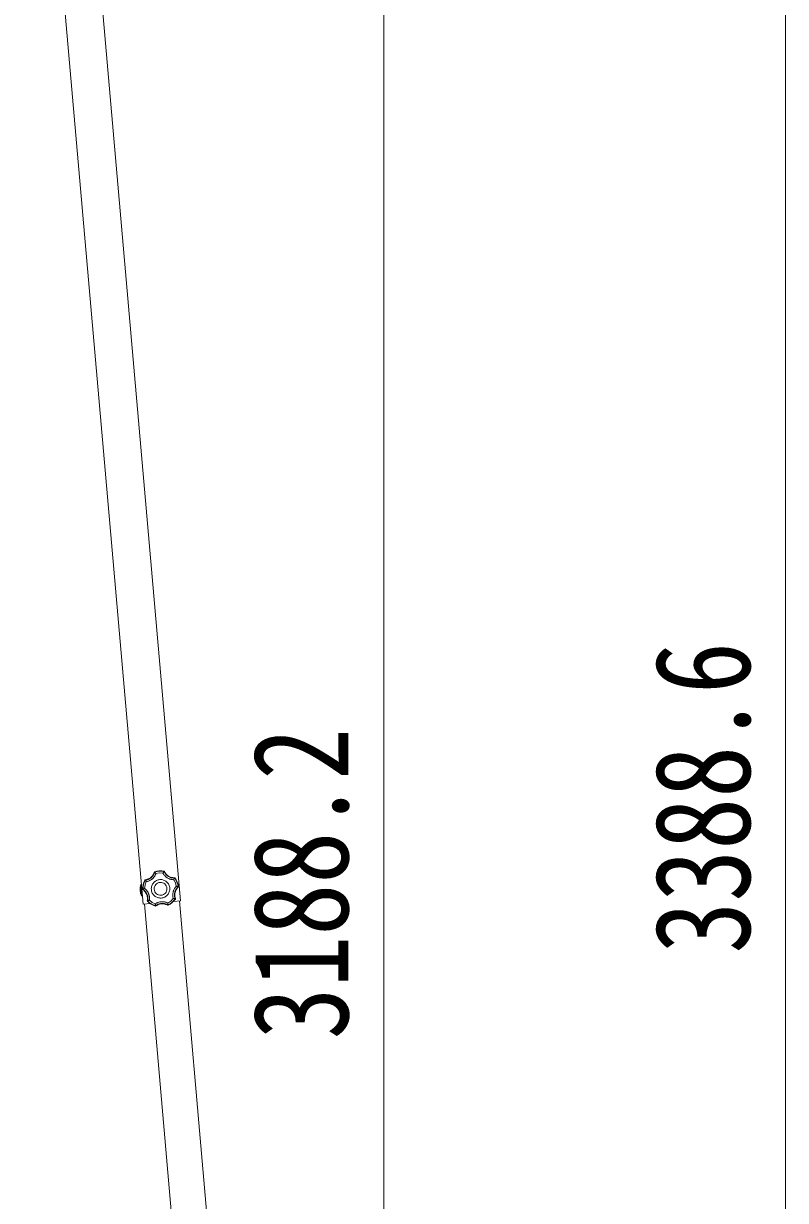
# Model space of a CAD drawing. Units: millimetres at full size, sheet at 1:40. Extents: x -11181 to 11305, y -7804 to 7716.
# Drawn here: x 7707 to 8597, y 99 to 1473 of the extents above; entities that cross this region are included whole.
import ezdxf
from ezdxf.enums import TextEntityAlignment as Align

# ---------------------------------------------------------------- set-up
doc = ezdxf.new("R2010")
doc.units = ezdxf.units.MM
doc.header["$LTSCALE"] = 40
for name, color, linetype, lineweight in [('0-0_0', 7, 'Continuous', 9), ('0-A_寸法', 6, 'Continuous', 9), ('1-1_GLASS', 4, 'Continuous', 9), ('1-2_GLASS_SEAL', 4, 'Continuous', 9)]:
    doc.layers.add(name, color=color, linetype=linetype, lineweight=lineweight)
doc.styles.add('ＭＳ ゴシック', font='')
doc.styles.get('ＭＳ ゴシック').set_extended_font_data('MS Gothic')

msp = doc.modelspace()

# ---------------------------------------------------------------- linework, layer by layer
at = {"layer": '0-0_0', "color": 6}
for p, q in [((8596.79, -1120.82), (8596.79, 2267.78)), ((8127.78, 2067.38), (8127.78, -1120.82))]:
    msp.add_line(p, q, dxfattribs=at)
at = {"layer": '1-1_GLASS'}
for p, q in [((7860.33, 482.9), (7860.01, 482.57)), ((7860.32, 482.9), (7860.01, 482.57)), ((7860.24, 482.26), (7860.01, 482.57)), ((7860.56, 482.59), (7860.24, 482.26)), ((7860.56, 482.59), (7860.24, 482.26)), ((7860.33, 482.9), (7860.56, 482.59)), ((7871.22, 483.33), (7871.41, 483.67)), ((7871.58, 483.05), (7871.22, 483.33)), ((7871.58, 483.05), (7871.22, 483.33)), ((7871.77, 483.39), (7871.41, 483.68)), ((7871.77, 483.39), (7871.41, 483.67)), ((7871.77, 483.39), (7871.58, 483.05)), ((7844.07, 467.98), (7844.78, 468.03)), ((7844.07, 467.98), (7844.52, 461.49)), ((7844.78, 468.03), (7845.69, 455.06)), ((7849.36, 473.63), (7848.97, 473.37)), ((7849.35, 473.63), (7848.97, 473.37)), ((7849.24, 473.09), (7848.97, 473.37)), ((7849.62, 473.35), (7849.24, 473.09)), ((7849.62, 473.35), (7849.24, 473.09)), ((7849.36, 473.63), (7849.62, 473.35)), ((7883.34, 475.7), (7883.56, 476.02)), ((7883.75, 475.5), (7883.34, 475.7)), ((7883.75, 475.51), (7883.34, 475.7)), ((7883.98, 475.82), (7883.56, 476.02)), ((7883.98, 475.82), (7883.56, 476.02)), ((7883.98, 475.82), (7883.75, 475.51)), ((7844.97, 455.01), (7844.52, 461.49)), ((7844.97, 455.01), (7845.69, 455.06)), ((7846.29, 462.59), (7846.65, 462.72)), ((7846.29, 462.59), (7846.5, 462.19)), ((7846.29, 462.59), (7846.5, 462.19)), ((7846.87, 462.31), (7846.5, 462.19)), ((7846.65, 462.72), (7846.87, 462.31)), ((7846.65, 462.72), (7846.87, 462.31)), ((7887.6, 465.16), (7887.76, 465.59)), ((7887.6, 465.16), (7887.76, 465.59)), ((7887.98, 465.09), (7887.6, 465.16)), ((7887.76, 465.59), (7888.14, 465.52)), ((7887.98, 465.09), (7888.14, 465.52)), ((7887.98, 465.09), (7888.14, 465.52)), ((7851.71, 449.3), (7852.06, 449.46)), ((7851.71, 449.3), (7851.84, 448.85)), ((7851.71, 449.3), (7851.84, 448.85)), ((7852.19, 449.02), (7851.84, 448.85)), ((7852.06, 449.46), (7852.19, 449.02)), ((7852.06, 449.46), (7852.19, 449.02)), ((7861.25, 443.36), (7861.71, 443.44)), ((7861.25, 443.35), (7861.71, 443.44)), ((7861.26, 442.97), (7861.25, 443.35)), ((7861.26, 442.97), (7861.71, 443.05)), ((7861.26, 442.97), (7861.71, 443.05)), ((7861.71, 443.44), (7861.71, 443.05)), ((7875.53, 444.4), (7875.99, 444.39)), ((7875.58, 444.02), (7875.53, 444.4)), ((7875.53, 444.4), (7875.99, 444.39)), ((7875.58, 444.02), (7876.04, 444)), ((7875.58, 444.02), (7876.04, 444)), ((7875.99, 444.39), (7876.04, 444)), ((7884.18, 451.26), (7884.24, 451.71)), ((7884.18, 451.26), (7884.24, 451.71)), ((7884.55, 451.14), (7884.18, 451.26)), ((7884.24, 451.71), (7884.61, 451.6)), ((7884.55, 451.14), (7884.61, 451.6)), ((7884.55, 451.14), (7884.61, 451.6))]:
    msp.add_line(p, q, dxfattribs=at)
for points in [[(7860.01, 482.57), (7859.8, 481.93), (7859.56, 481.3), (7859.33, 480.76), (7859.18, 480.46), (7859.03, 480.16), (7858.86, 479.87), (7858.69, 479.58), (7858.51, 479.29), (7857.89, 478.41), (7857.02, 477.4), (7856.04, 476.49), (7854.97, 475.68), (7853.83, 475), (7852.84, 474.53), (7852.53, 474.41), (7852.22, 474.29), (7851.9, 474.18), (7851.58, 474.08), (7851.25, 473.99), (7850.68, 473.85), (7850.02, 473.72), (7849.35, 473.63)], [(7849.62, 473.35), (7850.28, 473.44), (7850.93, 473.57), (7851.51, 473.71), (7851.83, 473.8), (7852.14, 473.9), (7852.46, 474.01), (7852.76, 474.12), (7853.07, 474.24), (7853.57, 474.47), (7854.15, 474.76), (7854.72, 475.09), (7855.03, 475.28), (7855.31, 475.46), (7855.58, 475.66), (7855.84, 475.85), (7856.11, 476.06), (7856.61, 476.49), (7857.54, 477.42), (7858.37, 478.44), (7858.9, 479.24), (7859.23, 479.82), (7859.53, 480.4), (7859.8, 481.01), (7860.04, 481.63), (7860.24, 482.26)], [(7860.24, 482.26), (7860.28, 482.23), (7860.35, 482.17), (7860.47, 482.09), (7860.61, 481.98), (7860.79, 481.84), (7860.98, 481.68), (7861.2, 481.51), (7861.43, 481.32), (7861.67, 481.13), (7861.91, 480.92), (7861.66, 480.27), (7861.38, 479.63), (7861.11, 479.08), (7860.94, 478.77), (7860.77, 478.47), (7860.59, 478.17), (7860.4, 477.88), (7860.21, 477.59), (7859.59, 476.75), (7858.68, 475.71), (7857.68, 474.76), (7857.32, 474.47), (7857.05, 474.25), (7856.77, 474.04), (7856.48, 473.84), (7856.2, 473.65), (7855.81, 473.4), (7855.21, 473.06), (7854.6, 472.74), (7853.98, 472.45), (7853.34, 472.2), (7852.68, 471.97), (7852.01, 471.77), (7851.33, 471.6), (7850.65, 471.47)], [(7871.41, 483.68), (7868.62, 484.04), (7865.81, 484.04), (7863.04, 483.65), (7860.32, 482.9)], [(7871.41, 483.67), (7868.62, 484.04), (7865.81, 484.03), (7863.04, 483.65), (7860.33, 482.9)], [(7871.22, 483.33), (7868.54, 483.68), (7865.84, 483.66), (7863.17, 483.3), (7860.56, 482.59)], [(7860.56, 482.59), (7860.59, 482.55), (7860.65, 482.48), (7860.74, 482.37), (7860.86, 482.23), (7861, 482.06), (7861.16, 481.86), (7861.34, 481.65), (7861.53, 481.42), (7861.72, 481.17), (7861.91, 480.92)], [(7870.11, 481.49), (7865.98, 481.67), (7861.91, 480.92)], [(7871.22, 483.33), (7871.2, 483.3), (7871.15, 483.22), (7871.07, 483.09), (7870.97, 482.94), (7870.85, 482.75), (7870.72, 482.53), (7870.58, 482.29), (7870.43, 482.04), (7870.27, 481.77), (7870.11, 481.49)], [(7871.58, 483.05), (7871.55, 483.02), (7871.48, 482.95), (7871.38, 482.85), (7871.25, 482.72), (7871.1, 482.56), (7870.92, 482.38), (7870.74, 482.18), (7870.53, 481.96), (7870.32, 481.73), (7870.11, 481.49)], [(7883.34, 475.7), (7883.32, 475.66), (7883.29, 475.57), (7883.25, 475.44), (7883.18, 475.26), (7883.11, 475.06), (7883.02, 474.82), (7882.92, 474.56), (7882.82, 474.28), (7882.7, 474), (7882.58, 473.7), (7881.88, 473.74), (7881.18, 473.81), (7880.49, 473.91), (7879.79, 474.05), (7879.11, 474.22), (7878.11, 474.54), (7876.83, 475.07), (7875.6, 475.72), (7875.08, 476.04), (7874.78, 476.24), (7874.49, 476.44), (7874.21, 476.65), (7873.93, 476.86), (7873.6, 477.14), (7873.08, 477.6), (7872.58, 478.09), (7872.1, 478.6), (7871.65, 479.14), (7871.23, 479.7), (7870.83, 480.28), (7870.46, 480.88), (7870.11, 481.49)], [(7871.58, 483.05), (7871.87, 482.45), (7872.19, 481.87), (7872.55, 481.31), (7872.93, 480.77), (7873.34, 480.24), (7873.77, 479.75), (7874.23, 479.27), (7874.71, 478.83), (7875.04, 478.54), (7875.3, 478.34), (7875.57, 478.14), (7875.84, 477.94), (7876.11, 477.76), (7876.48, 477.52), (7877.64, 476.9), (7878.85, 476.4), (7879.8, 476.11), (7880.12, 476.03), (7880.45, 475.96), (7880.77, 475.9), (7881.1, 475.84), (7881.43, 475.8), (7882.01, 475.74), (7882.67, 475.7), (7883.34, 475.7)], [(7883.56, 476.02), (7882.89, 476.02), (7882.22, 476.05), (7881.64, 476.11), (7881.3, 476.16), (7880.97, 476.21), (7880.64, 476.28), (7880.31, 476.35), (7879.99, 476.43), (7878.95, 476.75), (7877.72, 477.27), (7876.55, 477.92), (7875.45, 478.69), (7874.45, 479.56), (7873.71, 480.35), (7873.49, 480.61), (7873.28, 480.87), (7873.08, 481.14), (7872.88, 481.42), (7872.7, 481.69), (7872.39, 482.19), (7872.06, 482.78), (7871.77, 483.39)], [(7848.97, 473.38), (7847.76, 470.83), (7846.9, 468.17), (7846.41, 465.41), (7846.28, 462.59)], [(7848.97, 473.37), (7847.76, 470.83), (7846.9, 468.17), (7846.41, 465.41), (7846.29, 462.59)], [(7849.24, 473.09), (7848.08, 470.64), (7847.26, 468.08), (7846.78, 465.42), (7846.65, 462.72)], [(7849.24, 473.09), (7849.25, 473.08), (7849.26, 473.06), (7849.29, 473.03), (7849.32, 473), (7849.35, 472.95), (7849.4, 472.9), (7849.44, 472.84), (7849.5, 472.78), (7849.56, 472.71), (7849.62, 472.63), (7849.7, 472.54), (7849.86, 472.36), (7850.03, 472.16), (7850.17, 472), (7850.26, 471.9), (7850.35, 471.79), (7850.45, 471.69), (7850.55, 471.58), (7850.65, 471.47), (7849.21, 467.59), (7848.66, 463.49)], [(7849.62, 473.35), (7849.63, 473.33), (7849.64, 473.31), (7849.65, 473.28), (7849.68, 473.24), (7849.7, 473.19), (7849.73, 473.13), (7849.77, 473.06), (7849.81, 472.99), (7849.85, 472.91), (7849.9, 472.82), (7849.95, 472.71), (7850.06, 472.5), (7850.19, 472.28), (7850.29, 472.09), (7850.36, 471.97), (7850.43, 471.85), (7850.5, 471.72), (7850.57, 471.59), (7850.65, 471.47)], [(7878.05, 463.84), (7877.92, 464.94), (7877.68, 465.99), (7877.34, 467.01), (7876.91, 467.97), (7876.39, 468.88), (7875.79, 469.73), (7875.11, 470.52), (7874.36, 471.23), (7873.55, 471.87), (7872.68, 472.44), (7871.75, 472.91), (7870.78, 473.3), (7869.76, 473.59), (7868.71, 473.79), (7867.63, 473.88), (7866.53, 473.85), (7865.43, 473.72), (7864.37, 473.48), (7863.36, 473.15), (7862.39, 472.72), (7861.48, 472.2), (7860.63, 471.59), (7859.85, 470.92), (7859.13, 470.17), (7858.49, 469.35), (7857.93, 468.48), (7857.45, 467.56), (7857.06, 466.58), (7856.77, 465.57), (7856.58, 464.52), (7856.49, 463.44), (7856.51, 462.33), (7856.64, 461.23), (7856.88, 460.18), (7857.22, 459.16), (7857.65, 458.2), (7858.17, 457.29), (7858.77, 456.44), (7859.45, 455.65)], [(7883.75, 475.5), (7883.73, 475.47), (7883.68, 475.39), (7883.6, 475.26), (7883.5, 475.11), (7883.39, 474.92), (7883.25, 474.7), (7883.1, 474.47), (7882.94, 474.22), (7882.76, 473.96), (7882.58, 473.7)], [(7885.66, 466.08), (7884.55, 470.06), (7882.58, 473.7)], [(7887.76, 465.59), (7887.25, 468.25), (7886.41, 470.81), (7885.24, 473.24), (7883.75, 475.5)], [(7888.14, 465.52), (7887.63, 468.29), (7886.75, 470.95), (7885.53, 473.48), (7883.98, 475.82)], [(7888.14, 465.52), (7887.62, 468.29), (7886.75, 470.95), (7885.53, 473.47), (7883.98, 475.82)], [(7846.5, 462.19), (7847.05, 461.8), (7847.57, 461.38), (7848.01, 460.99), (7848.25, 460.75), (7848.49, 460.51), (7848.72, 460.27), (7848.94, 460.02), (7849.15, 459.76), (7849.8, 458.89), (7850.49, 457.75), (7851.06, 456.54), (7851.5, 455.27), (7851.79, 453.97), (7851.93, 452.89), (7851.95, 452.56), (7851.97, 452.22), (7851.97, 451.88), (7851.97, 451.55), (7851.96, 451.21), (7851.92, 450.63), (7851.83, 449.96), (7851.71, 449.3)], [(7846.65, 462.72), (7846.69, 462.74), (7846.78, 462.77), (7846.92, 462.83), (7847.09, 462.9), (7847.29, 462.98), (7847.53, 463.07), (7847.79, 463.17), (7848.07, 463.28), (7848.36, 463.38), (7848.66, 463.49)], [(7846.87, 462.31), (7846.91, 462.34), (7846.98, 462.39), (7847.1, 462.48), (7847.25, 462.58), (7847.44, 462.71), (7847.65, 462.85), (7847.88, 463), (7848.13, 463.16), (7848.39, 463.32), (7848.66, 463.49), (7849.2, 463.05), (7849.72, 462.59), (7850.16, 462.16), (7850.4, 461.91), (7850.64, 461.65), (7850.86, 461.39), (7851.09, 461.12), (7851.3, 460.84), (7851.91, 460), (7852.61, 458.81), (7853.2, 457.56), (7853.38, 457.13), (7853.5, 456.8), (7853.61, 456.47), (7853.71, 456.14), (7853.81, 455.81), (7853.92, 455.36), (7854.07, 454.69), (7854.18, 454.01), (7854.26, 453.33), (7854.31, 452.64), (7854.32, 451.94), (7854.3, 451.25), (7854.25, 450.55), (7854.17, 449.86)], [(7852.06, 449.46), (7852.18, 450.12), (7852.26, 450.78), (7852.3, 451.36), (7852.32, 451.7), (7852.32, 452.03), (7852.31, 452.36), (7852.3, 452.69), (7852.28, 453.02), (7852.22, 453.56), (7852.12, 454.21), (7851.98, 454.85), (7851.9, 455.21), (7851.81, 455.52), (7851.71, 455.84), (7851.6, 456.16), (7851.49, 456.47), (7851.23, 457.08), (7850.64, 458.25), (7849.92, 459.35), (7849.32, 460.11), (7848.88, 460.6), (7848.41, 461.07), (7847.92, 461.51), (7847.41, 461.92), (7846.87, 462.31)], [(7859.45, 455.65), (7860.2, 454.94), (7861.01, 454.3), (7861.88, 453.73), (7862.81, 453.26), (7863.78, 452.87), (7864.8, 452.58), (7865.85, 452.38), (7866.93, 452.29), (7868.03, 452.32), (7869.13, 452.45), (7870.19, 452.69), (7871.2, 453.02), (7872.17, 453.45), (7873.08, 453.97), (7873.93, 454.58), (7874.71, 455.25), (7875.43, 456), (7876.07, 456.82), (7876.63, 457.69), (7877.11, 458.61), (7877.5, 459.59), (7877.79, 460.6), (7877.98, 461.65), (7878.07, 462.73), (7878.05, 463.84)], [(7884.24, 451.71), (7884.2, 451.71), (7884.1, 451.71), (7883.96, 451.72), (7883.78, 451.72), (7883.56, 451.73), (7883.3, 451.74), (7883.03, 451.75), (7882.73, 451.77), (7882.42, 451.79), (7882.11, 451.81), (7881.92, 452.49), (7881.78, 453.18), (7881.66, 453.87), (7881.58, 454.57), (7881.53, 455.27), (7881.52, 456.32), (7881.63, 457.71), (7881.87, 459.08), (7882.01, 459.68), (7882.11, 460.01), (7882.21, 460.35), (7882.32, 460.68), (7882.44, 461.01), (7882.6, 461.42), (7882.88, 462.06), (7883.19, 462.68), (7883.53, 463.29), (7883.9, 463.89), (7884.3, 464.47), (7884.73, 465.03), (7885.18, 465.56), (7885.66, 466.08)], [(7887.6, 465.16), (7887.12, 464.7), (7886.67, 464.22), (7886.24, 463.71), (7885.84, 463.18), (7885.47, 462.63), (7885.13, 462.06), (7884.82, 461.48), (7884.55, 460.88), (7884.38, 460.48), (7884.26, 460.17), (7884.16, 459.86), (7884.06, 459.54), (7883.96, 459.22), (7883.85, 458.79), (7883.62, 457.5), (7883.52, 456.19), (7883.54, 455.2), (7883.56, 454.87), (7883.59, 454.54), (7883.63, 454.21), (7883.68, 453.88), (7883.74, 453.56), (7883.87, 452.98), (7884.04, 452.34), (7884.24, 451.71)], [(7884.61, 451.6), (7884.4, 452.24), (7884.23, 452.88), (7884.1, 453.46), (7884.04, 453.79), (7883.99, 454.12), (7883.95, 454.45), (7883.92, 454.79), (7883.9, 455.12), (7883.88, 456.21), (7884, 457.54), (7884.25, 458.85), (7884.64, 460.13), (7885.17, 461.36), (7885.69, 462.31), (7885.87, 462.59), (7886.05, 462.87), (7886.24, 463.15), (7886.44, 463.42), (7886.65, 463.68), (7887.03, 464.13), (7887.49, 464.62), (7887.98, 465.09)], [(7887.76, 465.59), (7887.71, 465.6), (7887.62, 465.63), (7887.48, 465.66), (7887.3, 465.71), (7887.08, 465.76), (7886.84, 465.82), (7886.57, 465.88), (7886.28, 465.95), (7885.97, 466.01), (7885.66, 466.08)], [(7887.6, 465.16), (7887.56, 465.18), (7887.47, 465.23), (7887.35, 465.29), (7887.18, 465.37), (7886.98, 465.47), (7886.75, 465.58), (7886.51, 465.7), (7886.24, 465.82), (7885.95, 465.95), (7885.66, 466.08)], [(7851.84, 448.85), (7853.88, 446.92), (7856.15, 445.27), (7858.62, 443.95), (7861.26, 442.97)], [(7851.84, 448.85), (7853.88, 446.92), (7856.15, 445.28), (7858.62, 443.95), (7861.26, 442.97)], [(7852.06, 449.46), (7852.11, 449.47), (7852.2, 449.48), (7852.34, 449.51), (7852.52, 449.54), (7852.74, 449.57), (7852.99, 449.62), (7853.26, 449.67), (7853.55, 449.73), (7853.86, 449.79), (7854.17, 449.86)], [(7852.19, 449.02), (7852.23, 449.04), (7852.32, 449.07), (7852.45, 449.12), (7852.62, 449.19), (7852.83, 449.28), (7853.06, 449.38), (7853.32, 449.48), (7853.59, 449.6), (7853.88, 449.73), (7854.17, 449.86)], [(7852.19, 449.02), (7854.16, 447.17), (7856.35, 445.59), (7858.72, 444.31), (7861.25, 443.36)], [(7854.17, 449.86), (7857.41, 447.29), (7861.14, 445.5)], [(7861.71, 443.44), (7861.69, 443.48), (7861.66, 443.57), (7861.62, 443.71), (7861.57, 443.88), (7861.51, 444.1), (7861.44, 444.34), (7861.37, 444.61), (7861.29, 444.89), (7861.21, 445.19), (7861.14, 445.5), (7861.73, 445.88), (7862.34, 446.24), (7862.96, 446.56), (7863.6, 446.86), (7864.25, 447.12), (7865.25, 447.45), (7866.6, 447.78), (7867.98, 447.98), (7868.59, 448.02), (7868.94, 448.03), (7869.29, 448.04), (7869.64, 448.04), (7869.99, 448.03), (7870.43, 448), (7871.12, 447.93), (7871.81, 447.83), (7872.5, 447.69), (7873.18, 447.53), (7873.85, 447.32), (7874.52, 447.09), (7875.17, 446.82), (7875.81, 446.53)], [(7861.25, 443.36), (7861.25, 443.4), (7861.24, 443.49), (7861.23, 443.64), (7861.22, 443.82), (7861.2, 444.05), (7861.19, 444.3), (7861.17, 444.58), (7861.16, 444.87), (7861.15, 445.18), (7861.14, 445.5)], [(7875.53, 444.4), (7874.95, 444.72), (7874.35, 445), (7873.73, 445.25), (7873.1, 445.46), (7872.47, 445.64), (7871.82, 445.79), (7871.17, 445.9), (7870.52, 445.98), (7870.08, 446.02), (7869.75, 446.03), (7869.42, 446.04), (7869.09, 446.03), (7868.76, 446.02), (7868.32, 445.99), (7867.02, 445.82), (7865.74, 445.51), (7864.81, 445.19), (7864.5, 445.06), (7864.19, 444.93), (7863.89, 444.79), (7863.6, 444.64), (7863.31, 444.48), (7862.8, 444.19), (7862.24, 443.83), (7861.71, 443.44)], [(7861.71, 443.05), (7862.25, 443.45), (7862.81, 443.81), (7863.32, 444.11), (7863.62, 444.27), (7863.92, 444.42), (7864.22, 444.56), (7864.53, 444.69), (7864.84, 444.82), (7865.87, 445.17), (7867.17, 445.47), (7868.5, 445.64), (7869.84, 445.66), (7871.16, 445.54), (7872.23, 445.34), (7872.56, 445.26), (7872.88, 445.17), (7873.2, 445.07), (7873.52, 444.96), (7873.84, 444.85), (7874.38, 444.62), (7874.99, 444.34), (7875.58, 444.02)], [(7875.53, 444.4), (7875.54, 444.45), (7875.56, 444.54), (7875.58, 444.68), (7875.6, 444.86), (7875.64, 445.08), (7875.67, 445.33), (7875.71, 445.61), (7875.74, 445.9), (7875.78, 446.21), (7875.81, 446.53)], [(7875.81, 446.53), (7879.25, 448.82), (7882.11, 451.81)], [(7875.99, 444.39), (7875.99, 444.43), (7875.98, 444.53), (7875.97, 444.67), (7875.96, 444.85), (7875.95, 445.08), (7875.93, 445.33), (7875.9, 445.61), (7875.87, 445.9), (7875.84, 446.21), (7875.81, 446.53)], [(7875.99, 444.39), (7878.37, 445.69), (7880.54, 447.28), (7882.49, 449.15), (7884.18, 451.26)], [(7876.04, 444), (7878.52, 445.34), (7880.78, 447), (7882.8, 448.94), (7884.55, 451.14)], [(7876.04, 444), (7878.52, 445.34), (7880.78, 447), (7882.8, 448.94), (7884.55, 451.14)], [(7884.18, 451.26), (7884.14, 451.27), (7884.05, 451.29), (7883.91, 451.32), (7883.73, 451.37), (7883.51, 451.42), (7883.26, 451.49), (7883, 451.56), (7882.71, 451.64), (7882.41, 451.72), (7882.11, 451.81)]]:
    msp.add_lwpolyline(points, dxfattribs=at)
msp.add_lwpolyline([(7874.76, 463.61), (7874.51, 465.11), (7873.97, 466.48), (7873.19, 467.7), (7872.2, 468.75), (7871.03, 469.58), (7869.71, 470.19), (7868.27, 470.52), (7866.76, 470.57), (7865.26, 470.31), (7863.88, 469.78), (7862.66, 469), (7861.62, 468.01), (7860.78, 466.84), (7860.18, 465.52), (7859.84, 464.08), (7859.8, 462.56), (7860.05, 461.06), (7860.59, 459.69), (7861.37, 458.47), (7862.36, 457.42), (7863.53, 456.59), (7864.85, 455.98), (7866.28, 455.65), (7867.8, 455.6), (7869.3, 455.86), (7870.68, 456.39), (7871.9, 457.17), (7872.94, 458.16), (7873.78, 459.33), (7874.38, 460.65), (7874.72, 462.09)], close=True, dxfattribs=at)
msp.add_arc((7863.39, 462.81), 20, 165.03443, 202.96557, dxfattribs=at)
at = {"layer": '1-2_GLASS_SEAL'}
for p, q in [((7846.87, 445.32), (7707.31, 2039.14)), ((7846.87, 445.32), (7855.09, 446.04)), ((7983.28, -1095.39), (7848.36, 445.45)), ((8024.12, -1091.81), (7889.21, 449.03))]:
    msp.add_line(p, q, dxfattribs=at)
msp.add_lwpolyline([(7882.26, 448.42), (7890.7, 449.16), (7751.15, 2042.98)], dxfattribs=at)

# ---------------------------------------------------------------- texts
at = {"layer": '0-A_寸法', "color": 7, "style": 'ＭＳ ゴシック', "width": 0.8}
for s, p in [('3388.6', (8588.79, 387.48)), ('3188.2', (8119.78, 287.28))]:
    msp.add_text(s, height=111.4, rotation=90, dxfattribs=at).set_placement(p, align=Align.BOTTOM_LEFT)

doc.saveas('drawing.dxf')
